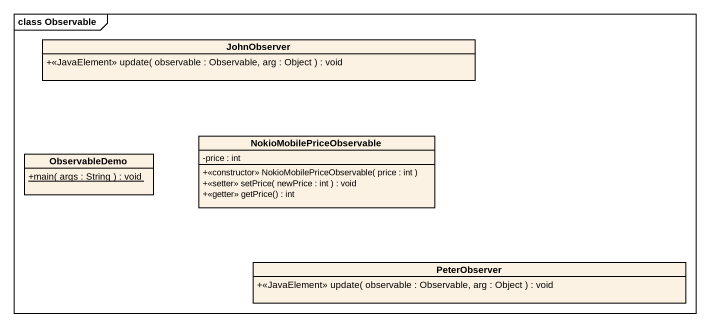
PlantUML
@startuml
mainframe class Observable
hide circle
hide empty members
skinparam classAttributeIconSize 0
class JohnObserver {
  +<<JavaElement>> update( observable : Observable, arg : Object ) : void
}
class ObservableDemo {
  {static} +main( args : String ) : void
}
class NokioMobilePriceObservable {
  -price : int
  +<<constructor>> NokioMobilePriceObservable( price : int )
  +<<setter>> setPrice( newPrice : int ) : void
  +<<getter>> getPrice() : int
}
class PeterObserver {
  +<<JavaElement>> update( observable : Observable, arg : Object ) : void
}
@enduml
